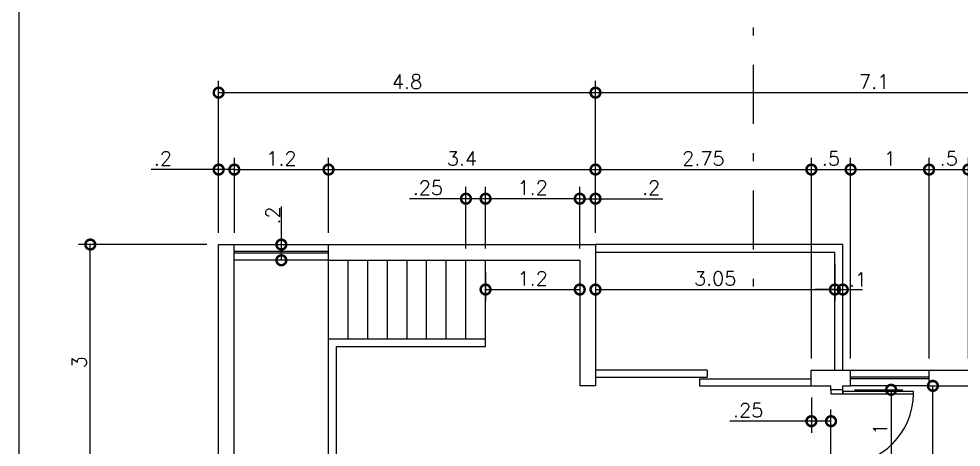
# Model space of a CAD drawing. Extents: x 0 to 62.2, y 0 to 29.7.
# Drawn here: x 0 to 12, y 10.49 to 15.95 of the extents above; entities that cross this region are included whole.
import ezdxf

# ---------------------------------------------------------------- set-up
doc = ezdxf.new("R2010")
doc.units = 0
doc.header["$LTSCALE"] = 2
doc.header["$MEASUREMENT"] = 0
doc.linetypes.add('DASHDOT', pattern=[1, 0.5, -0.25, 0, -0.25])
doc.layers.get('0').update_dxf_attribs({"linetype": 'CONTINUOUS'})
doc.layers.get('DEFPOINTS').update_dxf_attribs({"linetype": 'CONTINUOUS'})
for name, color, linetype in [('DIM1', 1, 'CONTINUOUS'), ('DIM100', 1, 'CONTINUOUS'), ('ESCADA', 5, 'CONTINUOUS'), ('JANELAS', 4, 'CONTINUOUS'), ('PAREDE', 7, 'CONTINUOUS'), ('PORTAS', 2, 'CONTINUOUS'), ('VP', 1, 'CONTINUOUS')]:
    doc.layers.add(name, color=color, linetype=linetype)
doc.styles.add('CLICKAD', font='romans.shx')
doc.dimstyles.new('CLICKAD', dxfattribs={"dimscale": 0.1, "dimtxt": 1.8, "dimasz": 2.5, "dimexe": 1.5, "dimexo": 1.5, "dimgap": 0.5, "dimtad": 1, "dimzin": 12, "dimtxsty": 'CLICKAD', "dimblk1": 'DOTSMALL', "dimblk2": 'DOTSMALL', "dimsah": 1, "dimcen": 1, "dimclrt": 3, "dimazin": 3, "dimtp": 0.01, "dimtm": 0.02, "dimtfac": 1, "dimtmove": 0, "dimatfit": 3, "dimtolj": 1, "dimtzin": 0})

# ---------------------------------------------------------------- blocks, each defined once
blk = doc.blocks.new('_DOTSMALL')
at = {"color": 0, "linetype": 'BYBLOCK', "ltscale": 0.05, "const_width": 0.5}
blk.add_lwpolyline([(-0.0625, 0, 1), (0.0625, 0, 1)], format="xyb", close=True, dxfattribs=at)
blk = doc.blocks.new('*D210')
at = {"layer": 'DEFPOINTS', "color": 0}
for p in [(14.445, 15.005), (14.445, 14.57), (7.345, 13.07)]:
    blk.add_point(p, dxfattribs=at)
at = {"layer": 'DIM1', "color": 0}
for p, q in [((7.345, 13.22), (7.345, 15.155)), ((14.445, 14.72), (14.445, 15.155)), ((7.345, 15.005), (14.445, 15.005))]:
    blk.add_line(p, q, dxfattribs=at)
at = {"layer": 'DIM1', "color": 0, "xscale": 0.25, "yscale": 0.25, "zscale": 0.25, "rotation": 180}
blk.add_blockref('_DOTSMALL', (7.345, 15.005), dxfattribs=at)
at = {"layer": 'DIM1', "color": 0, "xscale": 0.25, "yscale": 0.25, "zscale": 0.25}
blk.add_blockref('_DOTSMALL', (14.445, 15.005), dxfattribs=at)
at = {"layer": 'DIM1', "color": 3, "insert": (10.895, 15.145), "char_height": 0.18, "attachment_point": 5, "style": 'CLICKAD'}
blk.add_mtext('\\A1;7.1', dxfattribs=at)
blk = doc.blocks.new('*D29')
at = {"color": 0, "linetype": 'BYBLOCK', "ltscale": 0.05}
for p, q in [((2.545, 11.599), (2.545, 13.534)), ((7.345, 11.599), (7.345, 13.534)), ((2.545, 13.384), (7.345, 13.384))]:
    blk.add_line(p, q, dxfattribs=at)
at = {"layer": 'DEFPOINTS', "color": 0, "linetype": 'BYBLOCK', "ltscale": 0.05}
for p in [(7.345, 13.384), (2.545, 11.449), (7.345, 11.449)]:
    blk.add_point(p, dxfattribs=at)
at = {"color": 0, "linetype": 'BYBLOCK', "ltscale": 0.05, "xscale": 0.25, "yscale": 0.25, "zscale": 0.25, "rotation": 180}
blk.add_blockref('_DOTSMALL', (2.545, 13.384), dxfattribs=at)
at = {"color": 0, "linetype": 'BYBLOCK', "ltscale": 0.05, "xscale": 0.25, "yscale": 0.25, "zscale": 0.25}
blk.add_blockref('_DOTSMALL', (7.345, 13.384), dxfattribs=at)
at = {"color": 3, "linetype": 'BYBLOCK', "ltscale": 0.05, "insert": (4.945, 13.524), "char_height": 0.18, "attachment_point": 5, "style": 'CLICKAD'}
blk.add_mtext('\\A1;4.8', dxfattribs=at)
blk = doc.blocks.new('*D27')
at = {"color": 0, "linetype": 'BYBLOCK', "ltscale": 0.05}
for p, q in [((11.595, 9.999), (11.595, 12.554)), ((12.095, 9.999), (12.095, 12.554)), ((11.595, 12.404), (12.095, 12.404))]:
    blk.add_line(p, q, dxfattribs=at)
at = {"layer": 'DEFPOINTS', "color": 0, "linetype": 'BYBLOCK', "ltscale": 0.05}
for p in [(12.095, 12.404), (11.595, 9.849), (12.095, 9.849)]:
    blk.add_point(p, dxfattribs=at)
at = {"color": 0, "linetype": 'BYBLOCK', "ltscale": 0.05, "xscale": 0.25, "yscale": 0.25, "zscale": 0.25, "rotation": 180}
blk.add_blockref('_DOTSMALL', (11.595, 12.404), dxfattribs=at)
at = {"color": 0, "linetype": 'BYBLOCK', "ltscale": 0.05, "xscale": 0.25, "yscale": 0.25, "zscale": 0.25}
blk.add_blockref('_DOTSMALL', (12.095, 12.404), dxfattribs=at)
at = {"color": 3, "linetype": 'BYBLOCK', "ltscale": 0.05, "insert": (11.845, 12.544), "char_height": 0.18, "attachment_point": 5, "style": 'CLICKAD'}
blk.add_mtext('\\A1;.5', dxfattribs=at)
blk = doc.blocks.new('*D179')
at = {"layer": 'DEFPOINTS', "color": 0}
for p in [(11.518, 11.27), (11.643, 11.27), (11.245, 8.22)]:
    blk.add_point(p, dxfattribs=at)
at = {"layer": 'DIM100', "color": 0}
for p, q in [((11.643, 8.22), (11.643, 11.27)), ((11.668, 11.27), (11.793, 11.27))]:
    blk.add_line(p, q, dxfattribs=at)
at = {"layer": 'DIM100', "color": 0, "xscale": 0.25, "yscale": 0.25, "zscale": 0.25}
for p, rotation in [((11.643, 11.27), 90), ((11.643, 8.22), 270)]:
    blk.add_blockref('_DOTSMALL', p, dxfattribs=dict(at, rotation=rotation))
at = {"layer": 'DIM100', "color": 3, "insert": (11.503, 9.745), "char_height": 0.18, "attachment_point": 5, "rotation": 90, "style": 'CLICKAD'}
blk.add_mtext('\\A1;3.05', dxfattribs=at)
blk = doc.blocks.new('*D21')
at = {"color": 0, "linetype": 'BYBLOCK', "ltscale": 0.05}
for p, q in [((2.545, 11.599), (2.545, 12.554)), ((2.745, 11.599), (2.745, 12.554)), ((2.545, 12.404), (1.686, 12.404)), ((2.745, 12.404), (2.545, 12.404))]:
    blk.add_line(p, q, dxfattribs=at)
at = {"layer": 'DEFPOINTS', "color": 0, "linetype": 'BYBLOCK', "ltscale": 0.05}
for p in [(2.745, 12.404), (2.545, 11.449), (2.745, 11.449)]:
    blk.add_point(p, dxfattribs=at)
at = {"color": 0, "linetype": 'BYBLOCK', "ltscale": 0.05, "xscale": 0.25, "yscale": 0.25, "zscale": 0.25, "rotation": 180}
blk.add_blockref('_DOTSMALL', (2.545, 12.404), dxfattribs=at)
at = {"color": 0, "linetype": 'BYBLOCK', "ltscale": 0.05, "xscale": 0.25, "yscale": 0.25, "zscale": 0.25}
blk.add_blockref('_DOTSMALL', (2.745, 12.404), dxfattribs=at)
at = {"color": 3, "linetype": 'BYBLOCK', "ltscale": 0.05, "insert": (1.835, 12.544), "char_height": 0.18, "attachment_point": 5, "style": 'CLICKAD'}
blk.add_mtext('\\A1;.2', dxfattribs=at)
blk = doc.blocks.new('*D20')
at = {"color": 0, "linetype": 'BYBLOCK', "ltscale": 0.05}
for p, q in [((2.395, 11.449), (0.76, 11.449)), ((0.91, 8.449), (0.91, 11.449)), ((2.395, 8.449), (0.76, 8.449))]:
    blk.add_line(p, q, dxfattribs=at)
at = {"layer": 'DEFPOINTS', "color": 0, "linetype": 'BYBLOCK', "ltscale": 0.05}
for p in [(0.91, 11.449), (2.545, 11.449), (2.545, 8.449)]:
    blk.add_point(p, dxfattribs=at)
at = {"color": 0, "linetype": 'BYBLOCK', "ltscale": 0.05, "xscale": 0.25, "yscale": 0.25, "zscale": 0.25}
for p, rotation in [((0.91, 11.449), 90), ((0.91, 8.449), 270)]:
    blk.add_blockref('_DOTSMALL', p, dxfattribs=dict(at, rotation=rotation))
at = {"color": 3, "linetype": 'BYBLOCK', "ltscale": 0.05, "insert": (0.77, 9.949), "char_height": 0.18, "attachment_point": 5, "rotation": 90, "style": 'CLICKAD'}
blk.add_mtext('\\A1;3', dxfattribs=at)
blk = doc.blocks.new('*D55')
at = {"color": 0, "linetype": 'BYBLOCK', "ltscale": 0.05}
for p, q in [((10.645, 11.22), (11.261, 11.22)), ((11.111, 11.22), (11.111, 10.22)), ((10.645, 10.22), (11.261, 10.22))]:
    blk.add_line(p, q, dxfattribs=at)
at = {"layer": 'DEFPOINTS', "color": 0, "linetype": 'BYBLOCK', "ltscale": 0.05}
for p in [(10.495, 11.22), (10.495, 10.22), (11.111, 10.22)]:
    blk.add_point(p, dxfattribs=at)
at = {"color": 0, "linetype": 'BYBLOCK', "ltscale": 0.05, "xscale": 0.25, "yscale": 0.25, "zscale": 0.25}
for p, rotation in [((11.111, 11.22), 90), ((11.111, 10.22), 270)]:
    blk.add_blockref('_DOTSMALL', p, dxfattribs=dict(at, rotation=rotation))
at = {"color": 3, "linetype": 'BYBLOCK', "ltscale": 0.05, "insert": (10.971, 10.72), "char_height": 0.18, "attachment_point": 5, "rotation": 90, "style": 'CLICKAD'}
blk.add_mtext('\\A1;1', dxfattribs=at)
blk = doc.blocks.new('*D31')
at = {"color": 0, "linetype": 'BYBLOCK', "ltscale": 0.05}
for p, q in [((5.945, 11.399), (5.945, 12.183)), ((7.145, 11.399), (7.145, 12.183)), ((7.145, 12.033), (5.945, 12.033))]:
    blk.add_line(p, q, dxfattribs=at)
at = {"layer": 'DEFPOINTS', "color": 0, "linetype": 'BYBLOCK', "ltscale": 0.05}
for p in [(5.945, 12.033), (5.945, 11.249), (7.145, 11.249)]:
    blk.add_point(p, dxfattribs=at)
at = {"color": 0, "linetype": 'BYBLOCK', "ltscale": 0.05, "xscale": 0.25, "yscale": 0.25, "zscale": 0.25, "rotation": 180}
blk.add_blockref('_DOTSMALL', (5.945, 12.033), dxfattribs=at)
at = {"color": 0, "linetype": 'BYBLOCK', "ltscale": 0.05, "xscale": 0.25, "yscale": 0.25, "zscale": 0.25}
blk.add_blockref('_DOTSMALL', (7.145, 12.033), dxfattribs=at)
at = {"color": 3, "linetype": 'BYBLOCK', "ltscale": 0.05, "insert": (6.545, 12.173), "char_height": 0.18, "attachment_point": 5, "style": 'CLICKAD'}
blk.add_mtext('\\A1;1.2', dxfattribs=at)
blk = doc.blocks.new('*D59')
at = {"color": 0, "linetype": 'BYBLOCK', "ltscale": 0.05}
for p, q in [((5.945, 11.099), (5.945, 10.726)), ((7.145, 11.099), (7.145, 10.726)), ((5.945, 10.876), (7.145, 10.876))]:
    blk.add_line(p, q, dxfattribs=at)
at = {"layer": 'DEFPOINTS', "color": 0, "linetype": 'BYBLOCK', "ltscale": 0.05}
for p in [(5.945, 11.249), (7.145, 11.249), (7.145, 10.876)]:
    blk.add_point(p, dxfattribs=at)
at = {"color": 0, "linetype": 'BYBLOCK', "ltscale": 0.05, "xscale": 0.25, "yscale": 0.25, "zscale": 0.25, "rotation": 180}
blk.add_blockref('_DOTSMALL', (5.945, 10.876), dxfattribs=at)
at = {"color": 0, "linetype": 'BYBLOCK', "ltscale": 0.05, "xscale": 0.25, "yscale": 0.25, "zscale": 0.25}
blk.add_blockref('_DOTSMALL', (7.145, 10.876), dxfattribs=at)
at = {"color": 3, "linetype": 'BYBLOCK', "ltscale": 0.05, "insert": (6.545, 11.016), "char_height": 0.18, "attachment_point": 5, "style": 'CLICKAD'}
blk.add_mtext('\\A1;1.2', dxfattribs=at)
blk = doc.blocks.new('*D23')
at = {"color": 0, "linetype": 'BYBLOCK', "ltscale": 0.05}
for p, q in [((3.945, 11.599), (3.945, 12.554)), ((7.345, 11.599), (7.345, 12.554)), ((3.945, 12.404), (7.345, 12.404))]:
    blk.add_line(p, q, dxfattribs=at)
at = {"layer": 'DEFPOINTS', "color": 0, "linetype": 'BYBLOCK', "ltscale": 0.05}
for p in [(7.345, 12.404), (3.945, 11.449), (7.345, 11.449)]:
    blk.add_point(p, dxfattribs=at)
at = {"color": 0, "linetype": 'BYBLOCK', "ltscale": 0.05, "xscale": 0.25, "yscale": 0.25, "zscale": 0.25, "rotation": 180}
blk.add_blockref('_DOTSMALL', (3.945, 12.404), dxfattribs=at)
at = {"color": 0, "linetype": 'BYBLOCK', "ltscale": 0.05, "xscale": 0.25, "yscale": 0.25, "zscale": 0.25}
blk.add_blockref('_DOTSMALL', (7.345, 12.404), dxfattribs=at)
at = {"color": 3, "linetype": 'BYBLOCK', "ltscale": 0.05, "insert": (5.645, 12.544), "char_height": 0.18, "attachment_point": 5, "style": 'CLICKAD'}
blk.add_mtext('\\A1;3.4', dxfattribs=at)
blk = doc.blocks.new('*D22')
at = {"color": 0, "linetype": 'BYBLOCK', "ltscale": 0.05}
for p, q in [((2.745, 11.599), (2.745, 12.554)), ((3.945, 11.599), (3.945, 12.554)), ((2.745, 12.404), (3.945, 12.404))]:
    blk.add_line(p, q, dxfattribs=at)
at = {"layer": 'DEFPOINTS', "color": 0, "linetype": 'BYBLOCK', "ltscale": 0.05}
for p in [(3.945, 12.404), (2.745, 11.449), (3.945, 11.449)]:
    blk.add_point(p, dxfattribs=at)
at = {"color": 0, "linetype": 'BYBLOCK', "ltscale": 0.05, "xscale": 0.25, "yscale": 0.25, "zscale": 0.25, "rotation": 180}
blk.add_blockref('_DOTSMALL', (2.745, 12.404), dxfattribs=at)
at = {"color": 0, "linetype": 'BYBLOCK', "ltscale": 0.05, "xscale": 0.25, "yscale": 0.25, "zscale": 0.25}
blk.add_blockref('_DOTSMALL', (3.945, 12.404), dxfattribs=at)
at = {"color": 3, "linetype": 'BYBLOCK', "ltscale": 0.05, "insert": (3.345, 12.544), "char_height": 0.18, "attachment_point": 5, "style": 'CLICKAD'}
blk.add_mtext('\\A1;1.2', dxfattribs=at)
blk = doc.blocks.new('*D51')
at = {"color": 0, "linetype": 'BYBLOCK', "ltscale": 0.05}
for p, q in [((3.344, 13.07), (3.344, 13.557)), ((3.245, 13.07), (3.244, 13.07)), ((3.344, 12.87), (3.344, 13.07)), ((3.845, 12.87), (3.244, 12.87))]:
    blk.add_line(p, q, dxfattribs=at)
at = {"layer": 'DEFPOINTS', "color": 0, "linetype": 'BYBLOCK', "ltscale": 0.05}
for p in [(3.344, 13.07), (3.345, 13.07), (3.945, 12.87)]:
    blk.add_point(p, dxfattribs=at)
at = {"color": 0, "linetype": 'BYBLOCK', "ltscale": 0.05, "xscale": 0.25, "yscale": 0.25, "zscale": 0.25}
for p, rotation in [((3.344, 13.07), 90), ((3.344, 12.87), 270)]:
    blk.add_blockref('_DOTSMALL', p, dxfattribs=dict(at, rotation=rotation))
at = {"color": 3, "linetype": 'BYBLOCK', "ltscale": 0.05, "insert": (3.234, 13.439), "char_height": 0.18, "attachment_point": 5, "rotation": 90, "style": 'CLICKAD'}
blk.add_mtext('\\A1;.2', dxfattribs=at)
blk = doc.blocks.new('*D32')
at = {"color": 0, "linetype": 'BYBLOCK', "ltscale": 0.05}
for p, q in [((5.695, 11.399), (5.695, 12.183)), ((5.945, 11.399), (5.945, 12.183)), ((5.695, 12.033), (4.976, 12.033)), ((5.945, 12.033), (5.695, 12.033))]:
    blk.add_line(p, q, dxfattribs=at)
at = {"layer": 'DEFPOINTS', "color": 0, "linetype": 'BYBLOCK', "ltscale": 0.05}
for p in [(5.695, 12.033), (5.695, 11.249), (5.945, 11.249)]:
    blk.add_point(p, dxfattribs=at)
at = {"color": 0, "linetype": 'BYBLOCK', "ltscale": 0.05, "xscale": 0.25, "yscale": 0.25, "zscale": 0.25, "rotation": 180}
blk.add_blockref('_DOTSMALL', (5.695, 12.033), dxfattribs=at)
at = {"color": 0, "linetype": 'BYBLOCK', "ltscale": 0.05, "xscale": 0.25, "yscale": 0.25, "zscale": 0.25}
blk.add_blockref('_DOTSMALL', (5.945, 12.033), dxfattribs=at)
at = {"color": 3, "linetype": 'BYBLOCK', "ltscale": 0.05, "insert": (5.21, 12.173), "char_height": 0.18, "attachment_point": 5, "style": 'CLICKAD'}
blk.add_mtext('\\A1;.25', dxfattribs=at)
blk = doc.blocks.new('*D181')
at = {"layer": 'DEFPOINTS', "color": 0}
for p in [(10.395, 12.97), (10.495, 12.497), (10.495, 12.497)]:
    blk.add_point(p, dxfattribs=at)
at = {"layer": 'DIM100', "color": 0}
for p, q in [((10.395, 12.497), (10.145, 12.497)), ((10.395, 12.497), (10.495, 12.497)), ((10.495, 12.497), (10.745, 12.497))]:
    blk.add_line(p, q, dxfattribs=at)
at = {"layer": 'DIM100', "color": 0, "xscale": 0.25, "yscale": 0.25, "zscale": 0.25}
blk.add_blockref('_DOTSMALL', (10.395, 12.497), dxfattribs=at)
at = {"layer": 'DIM100', "color": 0, "xscale": 0.25, "yscale": 0.25, "zscale": 0.25, "rotation": 180}
blk.add_blockref('_DOTSMALL', (10.495, 12.497), dxfattribs=at)
at = {"layer": 'DIM100', "color": 3, "insert": (10.689, 12.625), "char_height": 0.18, "attachment_point": 5, "style": 'CLICKAD'}
blk.add_mtext('\\A1;.1', dxfattribs=at)
blk = doc.blocks.new('*D25')
at = {"color": 0, "linetype": 'BYBLOCK', "ltscale": 0.05}
for p, q in [((10.095, 9.999), (10.095, 12.554)), ((10.595, 9.999), (10.595, 12.554)), ((10.095, 12.404), (10.595, 12.404))]:
    blk.add_line(p, q, dxfattribs=at)
at = {"layer": 'DEFPOINTS', "color": 0, "linetype": 'BYBLOCK', "ltscale": 0.05}
for p in [(10.595, 12.404), (10.095, 9.849), (10.595, 9.849)]:
    blk.add_point(p, dxfattribs=at)
at = {"color": 0, "linetype": 'BYBLOCK', "ltscale": 0.05, "xscale": 0.25, "yscale": 0.25, "zscale": 0.25, "rotation": 180}
blk.add_blockref('_DOTSMALL', (10.095, 12.404), dxfattribs=at)
at = {"color": 0, "linetype": 'BYBLOCK', "ltscale": 0.05, "xscale": 0.25, "yscale": 0.25, "zscale": 0.25}
blk.add_blockref('_DOTSMALL', (10.595, 12.404), dxfattribs=at)
at = {"color": 3, "linetype": 'BYBLOCK', "ltscale": 0.05, "insert": (10.345, 12.544), "char_height": 0.18, "attachment_point": 5, "style": 'CLICKAD'}
blk.add_mtext('\\A1;.5', dxfattribs=at)
blk = doc.blocks.new('*D26')
at = {"color": 0, "linetype": 'BYBLOCK', "ltscale": 0.05}
for p, q in [((10.595, 9.999), (10.595, 12.554)), ((11.595, 9.999), (11.595, 12.554)), ((10.595, 12.404), (11.595, 12.404))]:
    blk.add_line(p, q, dxfattribs=at)
at = {"layer": 'DEFPOINTS', "color": 0, "linetype": 'BYBLOCK', "ltscale": 0.05}
for p in [(11.595, 12.404), (10.595, 9.849), (11.595, 9.849)]:
    blk.add_point(p, dxfattribs=at)
at = {"color": 0, "linetype": 'BYBLOCK', "ltscale": 0.05, "xscale": 0.25, "yscale": 0.25, "zscale": 0.25, "rotation": 180}
blk.add_blockref('_DOTSMALL', (10.595, 12.404), dxfattribs=at)
at = {"color": 0, "linetype": 'BYBLOCK', "ltscale": 0.05, "xscale": 0.25, "yscale": 0.25, "zscale": 0.25}
blk.add_blockref('_DOTSMALL', (11.595, 12.404), dxfattribs=at)
at = {"color": 3, "linetype": 'BYBLOCK', "ltscale": 0.05, "insert": (11.095, 12.544), "char_height": 0.18, "attachment_point": 5, "style": 'CLICKAD'}
blk.add_mtext('\\A1;1', dxfattribs=at)
blk = doc.blocks.new('*D182')
at = {"layer": 'DEFPOINTS', "color": 0}
for p in [(7.345, 12.97), (10.395, 12.97), (10.395, 12.497)]:
    blk.add_point(p, dxfattribs=at)
at = {"layer": 'DIM100', "color": 0}
for p, q in [((10.395, 12.82), (10.395, 12.347)), ((7.345, 12.497), (10.395, 12.497))]:
    blk.add_line(p, q, dxfattribs=at)
at = {"layer": 'DIM100', "color": 0, "xscale": 0.25, "yscale": 0.25, "zscale": 0.25, "rotation": 180}
blk.add_blockref('_DOTSMALL', (7.345, 12.497), dxfattribs=at)
at = {"layer": 'DIM100', "color": 0, "xscale": 0.25, "yscale": 0.25, "zscale": 0.25}
blk.add_blockref('_DOTSMALL', (10.395, 12.497), dxfattribs=at)
at = {"layer": 'DIM100', "color": 3, "insert": (8.87, 12.637), "char_height": 0.18, "attachment_point": 5, "style": 'CLICKAD'}
blk.add_mtext('\\A1;3.05', dxfattribs=at)
blk = doc.blocks.new('*D24')
at = {"color": 0, "linetype": 'BYBLOCK', "ltscale": 0.05}
for p, q in [((7.345, 11.599), (7.345, 12.554)), ((10.095, 9.999), (10.095, 12.554)), ((7.345, 12.404), (10.095, 12.404))]:
    blk.add_line(p, q, dxfattribs=at)
at = {"layer": 'DEFPOINTS', "color": 0, "linetype": 'BYBLOCK', "ltscale": 0.05}
for p in [(10.095, 12.404), (7.345, 11.449), (10.095, 9.849)]:
    blk.add_point(p, dxfattribs=at)
at = {"color": 0, "linetype": 'BYBLOCK', "ltscale": 0.05, "xscale": 0.25, "yscale": 0.25, "zscale": 0.25, "rotation": 180}
blk.add_blockref('_DOTSMALL', (7.345, 12.404), dxfattribs=at)
at = {"color": 0, "linetype": 'BYBLOCK', "ltscale": 0.05, "xscale": 0.25, "yscale": 0.25, "zscale": 0.25}
blk.add_blockref('_DOTSMALL', (10.095, 12.404), dxfattribs=at)
at = {"color": 3, "linetype": 'BYBLOCK', "ltscale": 0.05, "insert": (8.72, 12.544), "char_height": 0.18, "attachment_point": 5, "style": 'CLICKAD'}
blk.add_mtext('\\A1;2.75', dxfattribs=at)
blk = doc.blocks.new('*D178')
at = {"color": 0, "linetype": 'BYBLOCK'}
for p, q in [((10.095, 11.12), (10.095, 10.67)), ((10.345, 10.37), (10.345, 10.97)), ((10.095, 10.82), (9.055, 10.82)), ((10.345, 10.82), (10.095, 10.82))]:
    blk.add_line(p, q, dxfattribs=at)
at = {"layer": 'DEFPOINTS', "color": 0, "linetype": 'BYBLOCK'}
for p in [(10.095, 11.27), (10.095, 10.82), (10.345, 10.22)]:
    blk.add_point(p, dxfattribs=at)
at = {"color": 0, "linetype": 'BYBLOCK', "xscale": 0.25, "yscale": 0.25, "zscale": 0.25, "rotation": 180}
blk.add_blockref('_DOTSMALL', (10.095, 10.82), dxfattribs=at)
at = {"color": 0, "linetype": 'BYBLOCK', "xscale": 0.25, "yscale": 0.25, "zscale": 0.25}
blk.add_blockref('_DOTSMALL', (10.345, 10.82), dxfattribs=at)
at = {"color": 3, "linetype": 'BYBLOCK', "insert": (9.29, 10.96), "char_height": 0.18, "attachment_point": 5, "style": 'CLICKAD'}
blk.add_mtext('\\A1;.25', dxfattribs=at)
blk = doc.blocks.new('*D30')
at = {"color": 0, "linetype": 'BYBLOCK', "ltscale": 0.05}
for p, q in [((7.145, 11.399), (7.145, 12.183)), ((7.345, 11.599), (7.345, 12.183)), ((7.145, 12.033), (7.345, 12.033)), ((7.345, 12.033), (8.203, 12.033))]:
    blk.add_line(p, q, dxfattribs=at)
at = {"layer": 'DEFPOINTS', "color": 0, "linetype": 'BYBLOCK', "ltscale": 0.05}
for p in [(7.145, 12.033), (7.345, 11.449), (7.145, 11.249)]:
    blk.add_point(p, dxfattribs=at)
at = {"color": 0, "linetype": 'BYBLOCK', "ltscale": 0.05, "xscale": 0.25, "yscale": 0.25, "zscale": 0.25, "rotation": 180}
blk.add_blockref('_DOTSMALL', (7.145, 12.033), dxfattribs=at)
at = {"color": 0, "linetype": 'BYBLOCK', "ltscale": 0.05, "xscale": 0.25, "yscale": 0.25, "zscale": 0.25}
blk.add_blockref('_DOTSMALL', (7.345, 12.033), dxfattribs=at)
at = {"color": 3, "linetype": 'BYBLOCK', "ltscale": 0.05, "insert": (8.054, 12.173), "char_height": 0.18, "attachment_point": 5, "style": 'CLICKAD'}
blk.add_mtext('\\A1;.2', dxfattribs=at)

msp = doc.modelspace()

# ---------------------------------------------------------------- linework, layer by layer
at = {"layer": 'ESCADA'}
for p, q in [((3.9445, 11.8701), (3.9445, 12.8701)), ((4.1945, 11.8701), (4.1945, 12.8701)), ((4.4445, 11.8701), (4.4445, 12.8701)), ((4.6945, 11.8701), (4.6945, 12.8701)), ((4.9445, 11.8701), (4.9445, 12.8701)), ((5.1945, 11.8701), (5.1945, 12.8701)), ((5.4445, 11.8701), (5.4445, 12.8701)), ((5.6945, 11.8701), (5.6945, 12.8701)), ((5.9445, 11.8701), (5.9445, 12.8701))]:
    msp.add_line(p, q, dxfattribs=at)
at = {"layer": 'JANELAS'}
for p, q in [((2.7445, 13.0701), (3.9445, 13.0701)), ((3.9445, 12.9801), (2.7445, 12.9801)), ((3.9445, 12.9601), (2.7445, 12.9601)), ((3.9445, 12.8701), (2.7445, 12.8701)), ((10.5945, 11.4701), (11.5945, 11.4701)), ((11.5945, 11.3801), (10.5945, 11.3801)), ((11.5945, 11.3601), (10.5945, 11.3601)), ((11.5945, 11.2701), (10.5945, 11.2701))]:
    msp.add_line(p, q, dxfattribs=at)
at = {"layer": 'PAREDE', "linetype": 'DASHDOT', "ltscale": 0.75}
msp.add_line((9.3552, 16.9589), (9.3552, 12.3), dxfattribs=at)
at = {"layer": 'PAREDE'}
for p, q in [((2.5445, 10.0701), (2.5445, 13.0701)), ((2.5445, 13.0701), (2.7445, 13.0701)), ((2.7445, 10.0701), (2.7445, 13.0701)), ((3.9445, 13.0701), (7.3445, 13.0701)), ((3.9445, 12.8701), (3.9445, 13.0701)), ((7.3445, 13.0701), (7.3445, 11.2701)), ((3.9445, 12.8701), (7.1445, 12.8701)), ((7.1445, 12.8701), (7.1445, 11.2701)), ((3.9445, 10.2701), (3.9445, 11.8701)), ((3.9445, 11.8701), (5.9445, 11.8701)), ((4.0445, 11.7701), (5.9445, 11.7701)), ((4.0445, 10.2701), (4.0445, 11.7701)), ((5.9445, 11.7701), (5.9445, 11.8701)), ((10.0945, 11.2701), (10.0945, 11.4701)), ((10.0945, 11.4701), (10.5945, 11.4701)), ((10.5945, 11.2701), (10.5945, 11.4701)), ((11.5945, 11.4701), (12.0945, 11.4701)), ((11.5945, 11.2701), (11.5945, 11.4701)), ((7.3445, 11.2701), (7.1445, 11.2701)), ((10.0945, 11.2701), (10.3445, 11.2701)), ((10.3445, 11.2201), (10.3445, 11.2701)), ((10.4945, 11.2201), (10.4945, 11.2701)), ((10.4945, 11.2701), (10.5945, 11.2701)), ((11.5945, 11.2701), (12.0945, 11.2701))]:
    msp.add_line(p, q, dxfattribs=at)
for points in [[(10.4945, 11.4701), (10.4945, 13.0701), (7.3445, 13.0701)], [(10.3945, 11.4701), (10.3945, 12.9701), (7.3445, 12.9701)]]:
    msp.add_lwpolyline(points, dxfattribs=at)
msp.add_lwpolyline([(10.3445, 11.1701), (10.4945, 11.1701), (10.4945, 11.2201), (10.3445, 11.2201)], close=True, dxfattribs=at)
at = {"layer": 'PORTAS'}
for p, q in [((8.7695, 11.4701), (7.3445, 11.4701)), ((8.7695, 11.4701), (8.7695, 11.3801)), ((7.3445, 11.3801), (8.7695, 11.3801)), ((8.6695, 11.3601), (10.0945, 11.3601)), ((8.6695, 11.3601), (8.6695, 11.2701)), ((8.6695, 11.2701), (10.0945, 11.2701))]:
    msp.add_line(p, q, dxfattribs=at)
msp.add_lwpolyline([(11.3945, 11.2001), (10.4945, 11.2001), (10.4945, 11.1701), (11.3945, 11.1701)], close=True, dxfattribs=at)
msp.add_arc((10.4945, 11.1701), 0.9, 270, 0, dxfattribs=at)
at = {"layer": 'VP'}
msp.add_lwpolyline([(0, 0), (42, 0), (42, 29.7), (0, 29.7)], close=True, dxfattribs=at)

# ---------------------------------------------------------------- dimensions: what is measured, and where the dimension line sits
at = {"layer": 'DIM1'}
dim = msp.add_linear_dim(base=(14.4445, 15.0054), p1=(7.3445, 13.0701), p2=(14.4445, 14.5701), dimstyle='CLICKAD', dxfattribs=at)
dim.commit()
dim.dimension.update_dxf_attribs({"geometry": '*D210', "text_midpoint": (10.8945, 15.1454)})
at = {"layer": 'DIM100'}
for base, p1, p2, picture, middle in [((7.3445, 15.0054), (2.5445, 13.0701), (7.3445, 13.0701), '*D29', (4.9445, 15.1454)), ((3.9445, 14.0253), (2.7445, 13.0701), (3.9445, 13.0701), '*D22', (3.3445, 14.1653)), ((7.3445, 14.0253), (3.9445, 13.0701), (7.3445, 13.0701), '*D23', (5.6445, 14.1653)), ((10.0945, 14.0253), (7.3445, 13.0701), (10.0945, 11.4701), '*D24', (8.7195, 14.1653)), ((10.5945, 14.0253), (10.0945, 11.4701), (10.5945, 11.4701), '*D25', (10.3445, 14.1653)), ((11.5945, 14.0253), (10.5945, 11.4701), (11.5945, 11.4701), '*D26', (11.0945, 14.1653)), ((12.0945, 14.0253), (11.5945, 11.4701), (12.0945, 11.4701), '*D27', (11.8445, 14.1653)), ((5.6945, 13.6539), (5.9445, 12.8701), (5.6945, 12.8701), '*D32', (5.2102, 13.7939)), ((5.9445, 13.6539), (7.1445, 12.8701), (5.9445, 12.8701), '*D31', (6.5445, 13.7939)), ((7.1445, 12.4967), (5.9445, 12.8701), (7.1445, 12.8701), '*D59', (6.5445, 12.6367))]:
    dim = msp.add_linear_dim(base=base, p1=p1, p2=p2, dimstyle='CLICKAD', dxfattribs=at)
    dim.commit()
    dim.dimension.update_dxf_attribs({"geometry": picture, "text_midpoint": middle, "insert": (0, 1.6212)})
for base, p1, p2, picture, middle in [((2.7445, 14.0253), (2.5445, 13.0701), (2.7445, 13.0701), '*D21', (1.835, 14.0253)), ((7.1445, 13.6539), (7.3445, 13.0701), (7.1445, 12.8701), '*D30', (8.054, 13.6539))]:
    dim = msp.add_linear_dim(base=base, p1=p1, p2=p2, dimstyle='CLICKAD', dxfattribs=at)
    dim.commit()
    dim.dimension.update_dxf_attribs({"geometry": picture, "text_midpoint": middle, "dimtype": 128, "insert": (0, 1.6212)})
dim = msp.add_linear_dim(base=(3.3438, 13.0701), p1=(3.9445, 12.8701), p2=(3.3445, 13.0701), angle=90, dimstyle='CLICKAD', override={"dimexe": 1, "dimexo": 1, "dimgap": 0.2}, dxfattribs=at)
dim.commit()
dim.dimension.update_dxf_attribs({"geometry": '*D51', "text_midpoint": (3.3438, 13.4387), "dimtype": 128})
dim = msp.add_linear_dim(base=(0.9096, 13.0701), p1=(2.5445, 10.0701), p2=(2.5445, 13.0701), angle=90, dimstyle='CLICKAD', dxfattribs=at)
dim.commit()
dim.dimension.update_dxf_attribs({"geometry": '*D20', "text_midpoint": (0.7696, 11.5701), "insert": (0, 1.6212)})
dim = msp.add_linear_dim(base=(10.3945, 12.4967), p1=(7.3445, 12.9701), p2=(10.3945, 12.9701), dimstyle='CLICKAD', override={"dimse1": 1, "dimtmove": 1}, dxfattribs=at)
dim.commit()
dim.dimension.update_dxf_attribs({"geometry": '*D182', "text_midpoint": (8.8695, 12.6367)})
dim = msp.add_linear_dim(base=(10.4945, 12.4967), p1=(10.3945, 12.9701), p2=(10.4945, 12.4967), dimstyle='CLICKAD', override={"dimtad": 0, "dimse1": 1, "dimtmove": 1}, dxfattribs=at)
dim.commit()
dim.dimension.update_dxf_attribs({"geometry": '*D181', "text_midpoint": (10.689, 12.625), "dimtype": 160})
dim = msp.add_linear_dim(base=(11.1111, 10.2201), p1=(10.4945, 11.2201), p2=(10.4945, 10.2201), angle=90, dimstyle='CLICKAD', dxfattribs=at)
dim.commit()
dim.dimension.update_dxf_attribs({"geometry": '*D55', "text_midpoint": (10.9711, 10.7201)})
dim = msp.add_linear_dim(base=(11.6434, 11.2701), p1=(11.2445, 8.2201), p2=(11.5179, 11.2701), angle=90, dimstyle='CLICKAD', override={"dimse1": 1, "dimtmove": 1}, dxfattribs=at)
dim.commit()
dim.dimension.update_dxf_attribs({"geometry": '*D179', "text_midpoint": (11.5034, 9.7451)})
dim = msp.add_linear_dim(base=(10.0945, 10.8201), p1=(10.3445, 10.2201), p2=(10.0945, 11.2701), dimstyle='CLICKAD', dxfattribs=at)
dim.commit()
dim.dimension.update_dxf_attribs({"geometry": '*D178', "text_midpoint": (9.2897, 10.8201), "dimtype": 160})

doc.saveas('drawing.dxf')
